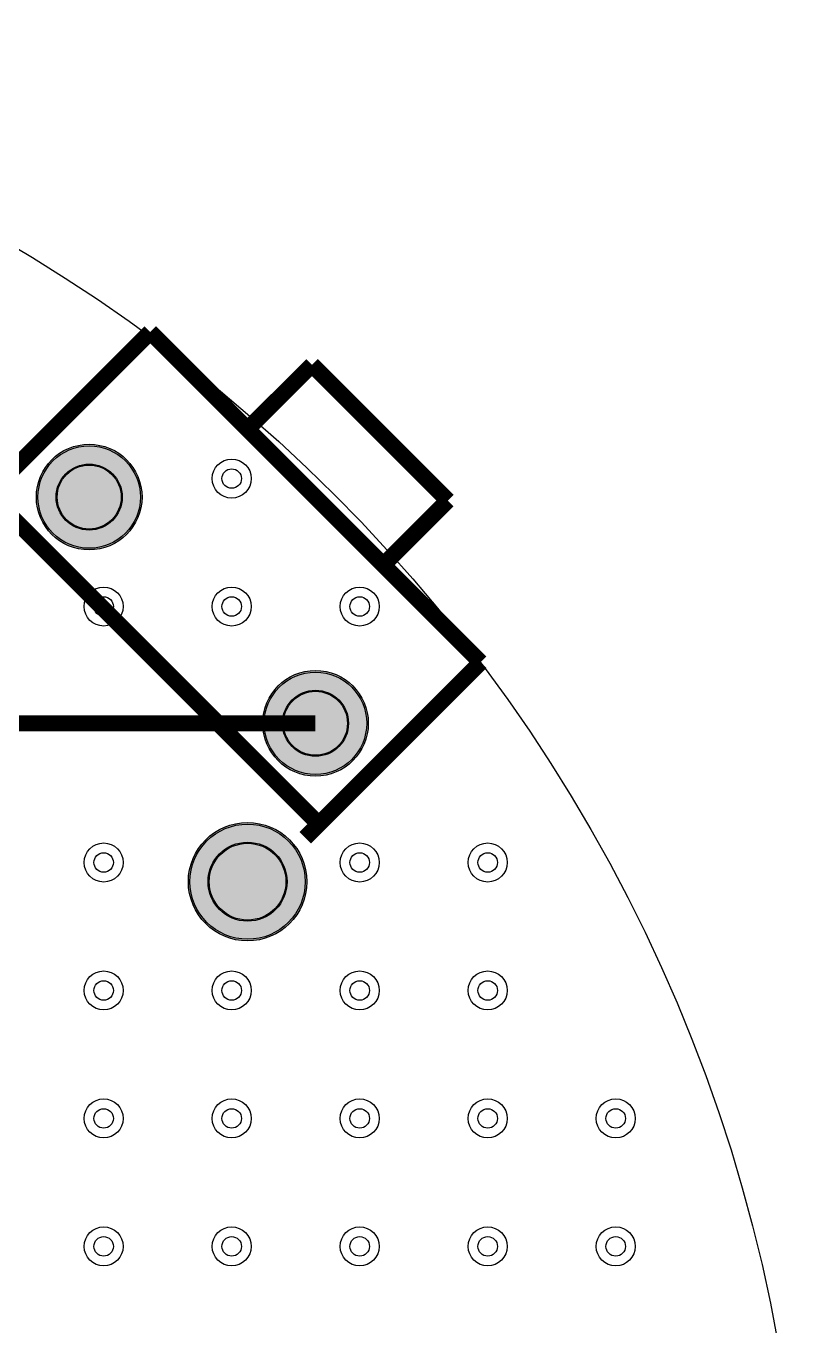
# Model space of a CAD drawing. Header units: millimetres. Extents: x -25 to 25, y -25 to 25.8.
# Drawn here: x 12.86 to 25, y 4.68 to 25 of the extents above; entities that cross this region are included whole.
import ezdxf

# ---------------------------------------------------------------- set-up
doc = ezdxf.new("R2010")
doc.units = ezdxf.units.MM
for name, color, linetype, true_color in [('BoardOutLine', 7, 'Continuous', 0xff00ff), ('BottomSilkLayer', 7, 'Continuous', 0x66cc33), ('BottomSolderMaskLayer', 7, 'Continuous', 0xaa00ff), ('Hole', 7, 'Continuous', 0x222222), ('Multi-Layer', 7, 'Continuous', 0xc0c0c0), ('TopLayer', 7, 'Continuous', 0xff0000), ('TopSilkLayer', 7, 'Continuous', 0xffcc00), ('TopSolderMaskLayer', 7, 'Continuous', 0x800080)]:
    doc.layers.add(name, color=color, linetype=linetype, true_color=true_color)

msp = doc.modelspace()

# ---------------------------------------------------------------- hatches: boundary and pattern name
at = {"layer": 'BottomSolderMaskLayer'}
for points in [[(13.022707645415391, 17.63779527559052, 1), (14.673507747015595, 17.63779527559052, 1)], [(16.558394716789405, 14.102108204216393, 1), (18.20919481838961, 14.102108204216393, 1)], [(15.397688595377337, 11.627127254254447, 1), (17.24848869697754, 11.627127254254447, 1)]]:
    msp.add_hatch(color=256, dxfattribs=at).paths.add_polyline_path(points)
at = {"layer": 'Multi-Layer'}
for points in [[(13.048107696215492, 17.63779527559052, 1), (14.648107696215494, 17.63779527559052, 1)], [(16.583794767589506, 14.102108204216393, 1), (18.183794767589507, 14.102108204216393, 1)], [(15.423088646177439, 11.627127254254447, 1), (17.223088646177438, 11.627127254254447, 1)]]:
    msp.add_hatch(color=256, dxfattribs=at).paths.add_polyline_path(points)
at = {"layer": 'TopSolderMaskLayer'}
for points in [[(13.022707645415391, 17.63779527559052, 1), (14.673507747015595, 17.63779527559052, 1)], [(16.558394716789405, 14.102108204216393, 1), (18.20919481838961, 14.102108204216393, 1)], [(15.397688595377337, 11.627127254254447, 1), (17.24848869697754, 11.627127254254447, 1)]]:
    msp.add_hatch(color=256, dxfattribs=at).paths.add_polyline_path(points)

# ---------------------------------------------------------------- linework, layer by layer
at = {"layer": 'BoardOutLine'}
msp.add_circle((0, 0), 25.000000000000004, dxfattribs=at)
at = {"layer": 'BottomSilkLayer'}
msp.add_circle((0, 0), 25.000000000000004, dxfattribs=at)
at = {"layer": 'BottomSolderMaskLayer'}
for centre, radius in [((13.848107696215493, 17.63779527559052), 0.8254000508001016), ((13.8481838963678, 17.637541275082526), 0.5158750317500634), ((17.383794767589507, 14.102108204216393), 0.8254000508001016), ((17.3837185674372, 14.10200660401324), 0.5158750317500634), ((16.32308864617744, 11.627127254254447), 0.9254000508001016), ((16.323063246126594, 11.627127254254447), 0.6169333672000678)]:
    msp.add_circle(centre, radius, dxfattribs=at)
at = {"layer": 'Hole'}
for centre in [(16.0746761493524, 17.927101854203784), (14.074676149352172, 15.92710185420367), (16.0746761493524, 15.92710185420367), (18.07467614935217, 15.92710185420367), (14.074676149352172, 11.92710185420367), (18.07467614935217, 11.92710185420367), (20.07467614935217, 11.92710185420367), (14.074676149352172, 9.92710185420367), (16.0746761493524, 9.92710185420367), (18.07467614935217, 9.92710185420367), (20.07467614935217, 9.92710185420367), (14.074676149352172, 7.92710185420367), (16.0746761493524, 7.92710185420367), (18.07467614935217, 7.92710185420367), (20.07467614935217, 7.92710185420367), (22.0746761493524, 7.92710185420367), (14.074676149352172, 5.92710185420367), (16.0746761493524, 5.92710185420367), (18.07467614935217, 5.92710185420367), (20.07467614935217, 5.92710185420367), (22.0746761493524, 5.92710185420367)]:
    msp.add_circle(centre, 0.15250190500381003, dxfattribs=at)
at = {"layer": 'Multi-Layer'}
for centre, radius in [((13.848107696215493, 17.63779527559052), 0.8), ((13.8481838963678, 17.637541275082526), 0.5), ((16.0746761493524, 17.927101854203784), 0.30500381000762006), ((14.074676149352172, 15.92710185420367), 0.30500381000762006), ((16.0746761493524, 15.92710185420367), 0.30500381000762006), ((18.07467614935217, 15.92710185420367), 0.30500381000762006), ((17.383794767589507, 14.102108204216393), 0.8), ((17.3837185674372, 14.10200660401324), 0.5), ((16.32308864617744, 11.627127254254447), 0.9000000000000001), ((14.074676149352172, 11.92710185420367), 0.30500381000762006), ((16.323063246126594, 11.627127254254447), 0.6000000000000001), ((18.07467614935217, 11.92710185420367), 0.30500381000762006), ((20.07467614935217, 11.92710185420367), 0.30500381000762006), ((14.074676149352172, 9.92710185420367), 0.30500381000762006), ((16.0746761493524, 9.92710185420367), 0.30500381000762006), ((18.07467614935217, 9.92710185420367), 0.30500381000762006), ((20.07467614935217, 9.92710185420367), 0.30500381000762006), ((14.074676149352172, 7.92710185420367), 0.30500381000762006), ((16.0746761493524, 7.92710185420367), 0.30500381000762006), ((18.07467614935217, 7.92710185420367), 0.30500381000762006), ((20.07467614935217, 7.92710185420367), 0.30500381000762006), ((22.0746761493524, 7.92710185420367), 0.30500381000762006), ((14.074676149352172, 5.92710185420367), 0.30500381000762006), ((16.0746761493524, 5.92710185420367), 0.30500381000762006), ((18.07467614935217, 5.92710185420367), 0.30500381000762006), ((20.07467614935217, 5.92710185420367), 0.30500381000762006), ((22.0746761493524, 5.92710185420367), 0.30500381000762006)]:
    msp.add_circle(centre, radius, dxfattribs=at)
at = {"layer": 'TopLayer', "const_width": 0.25400050800101603}
msp.add_lwpolyline([(6.604013208026345, 15.494030988061922), (7.995935991872102, 14.102108204216393), (17.383794767589507, 14.102108204216393)], dxfattribs=at)
at = {"layer": 'TopSilkLayer', "const_width": 0.25400050800101603}
for points in [[(14.802768605537267, 20.21849123698246), (12.060020320040621, 17.475717551435082)], [(19.964668529337132, 15.056591313182594), (14.802768605537267, 20.21849123698246)], [(17.329692659385273, 19.704826009652038), (16.323063246126594, 18.69819659639313)], [(19.451003302006484, 17.583515367030714), (17.329692659385273, 19.704826009652038)], [(17.435788671577257, 12.527711455422946), (12.273888747777391, 17.689611379222697)], [(19.451003302006484, 17.583515367030714), (18.444373888747805, 16.576885953771807)], [(19.964668529337132, 15.056591313182594), (17.221920243840486, 12.313843027686062)]]:
    msp.add_lwpolyline(points, dxfattribs=at)
at = {"layer": 'TopSilkLayer'}
msp.add_circle((0, 0), 25.000000000000004, dxfattribs=at)
at = {"layer": 'TopSolderMaskLayer'}
for centre, radius in [((13.848107696215493, 17.63779527559052), 0.8254000508001016), ((13.8481838963678, 17.637541275082526), 0.5158750317500634), ((17.383794767589507, 14.102108204216393), 0.8254000508001016), ((17.3837185674372, 14.10200660401324), 0.5158750317500634), ((16.32308864617744, 11.627127254254447), 0.9254000508001016), ((16.323063246126594, 11.627127254254447), 0.6169333672000678)]:
    msp.add_circle(centre, radius, dxfattribs=at)

doc.saveas('drawing.dxf')
